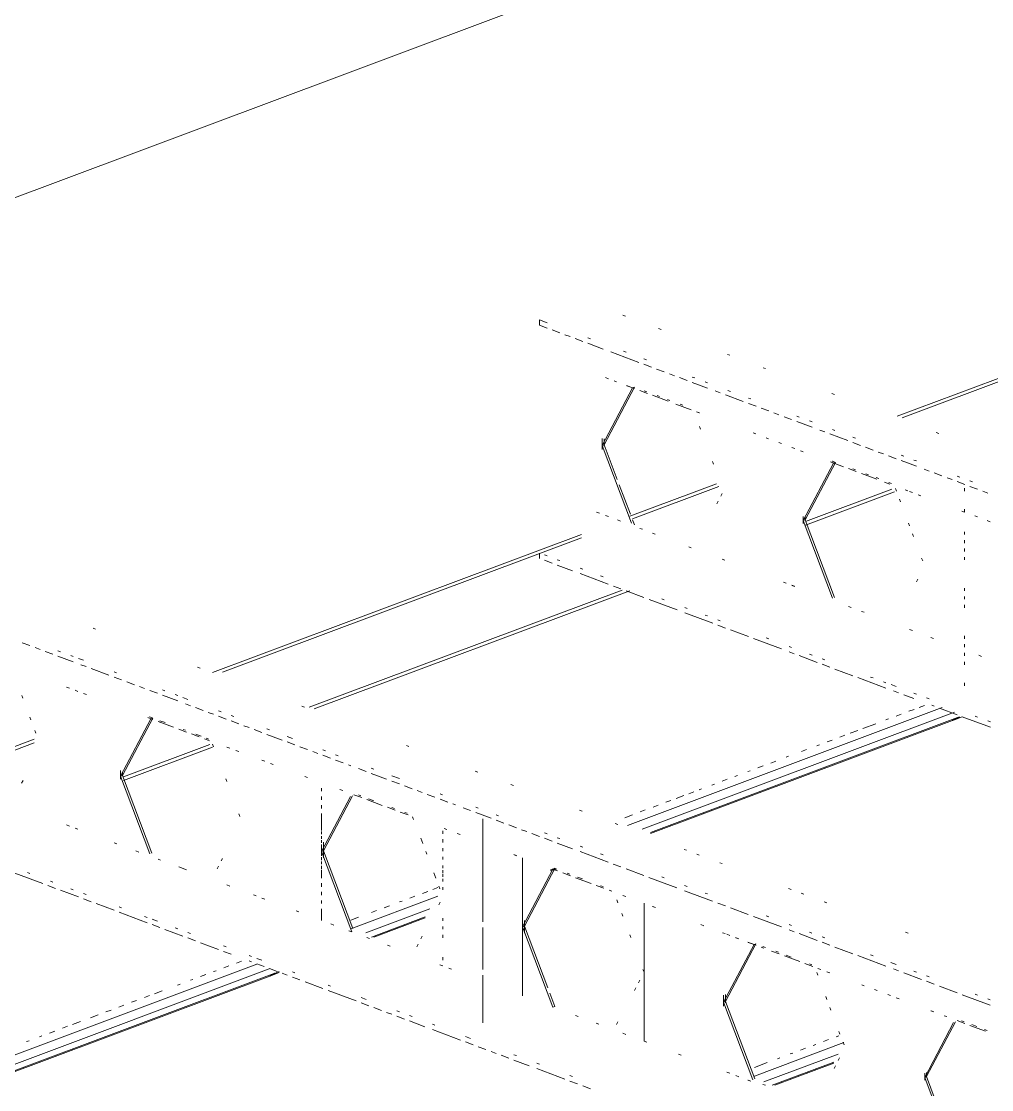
# Paper-space layout '03 3D Building and Roof' of a CAD drawing. Header units: millimetres. Extents: x 5 to 415, y 5 to 292.
# Drawn here: x 82.83 to 106.51, y 84.76 to 110.85 of the extents above; entities that cross this region are included whole.
import ezdxf

# ---------------------------------------------------------------- set-up
doc = ezdxf.new("R2010")
doc.units = ezdxf.units.MM
doc.layers.add('EXISTING', color=7, linetype='Continuous')
picture_1 = doc.add_image_def('image2.png', size_in_pixel=(1777, 905))

# ---------------------------------------------------------------- blocks, each defined once
blk = doc.blocks.new('SHEET_03')
at = {"layer": 'EXISTING', "color": 250, "lineweight": 9}
for p, q in [((144.555, 129.728), (26.235, 85.404)), ((104.206, 101.206), (113.213, 104.58)), ((104.33, 101.165), (113.213, 104.493)), ((97.577, 103.648), (97.514, 103.671)), ((95.477, 103.56), (95.664, 103.49)), ((95.477, 103.429), (95.477, 103.56)), ((95.664, 103.359), (95.477, 103.429)), ((98.447, 103.322), (98.385, 103.345)), ((95.975, 103.243), (95.788, 103.313)), ((96.224, 103.15), (96.099, 103.196)), ((96.534, 103.033), (96.348, 103.103)), ((96.659, 103.118), (96.721, 103.095)), ((97.032, 102.847), (96.659, 102.987)), ((97.902, 102.521), (97.218, 102.777)), ((97.529, 102.792), (97.592, 102.768)), ((98.027, 102.605), (98.089, 102.582)), ((100.126, 102.693), (100.064, 102.716)), ((98.213, 102.404), (98.027, 102.474)), ((98.524, 102.288), (98.338, 102.358)), ((100.996, 102.367), (100.934, 102.39)), ((97.159, 102.121), (97.085, 102.148)), ((97.297, 102.069), (97.36, 102.046)), ((98.773, 102.195), (98.649, 102.241)), ((99.084, 102.078), (98.897, 102.148)), ((99.208, 102.163), (99.27, 102.14)), ((99.581, 101.892), (99.208, 102.032)), ((99.519, 102.046), (99.581, 102.023)), ((97.011, 100.493), (97.751, 101.899)), ((97.796, 101.915), (97.055, 100.51)), ((97.751, 101.899), (97.603, 101.954)), ((97.611, 101.951), (97.8, 101.881)), ((97.796, 101.915), (97.751, 101.899)), ((97.926, 101.833), (98.114, 101.763)), ((98.096, 101.803), (98.033, 101.826)), ((99.892, 101.776), (99.768, 101.822)), ((100.079, 101.837), (100.141, 101.813)), ((102.675, 101.738), (102.613, 101.761)), ((98.24, 101.716), (98.618, 101.574)), ((98.411, 101.685), (98.348, 101.709)), ((98.662, 101.591), (98.599, 101.614)), ((98.806, 101.503), (99.184, 101.362)), ((98.977, 101.473), (98.914, 101.497)), ((100.452, 101.566), (100.016, 101.729)), ((100.576, 101.65), (100.638, 101.627)), ((100.763, 101.449), (100.576, 101.519)), ((99.381, 101.288), (99.307, 101.316)), ((99.31, 101.315), (99.373, 101.291)), ((101.073, 101.333), (100.887, 101.403)), ((101.322, 101.24), (101.198, 101.286)), ((101.633, 101.123), (101.447, 101.193)), ((101.757, 101.208), (101.82, 101.185)), ((102.13, 100.937), (101.757, 101.077)), ((102.068, 101.091), (102.13, 101.068)), ((99.381, 100.952), (99.405, 100.886)), ((100.694, 100.797), (100.757, 100.773)), ((102.441, 100.821), (102.317, 100.867)), ((103.001, 100.611), (102.566, 100.774)), ((102.628, 100.882), (102.69, 100.858)), ((105.225, 100.783), (105.162, 100.806)), ((97.011, 100.39), (97.011, 100.665)), ((97.011, 100.633), (97.011, 100.493)), ((97.011, 100.493), (97.055, 100.51)), ((97.011, 100.493), (97.011, 100.423)), ((97.727, 98.597), (97.011, 100.493)), ((97.055, 100.51), (97.055, 100.65)), ((97.055, 100.613), (97.055, 100.475)), ((97.055, 100.51), (97.376, 99.66)), ((101.008, 100.679), (101.071, 100.655)), ((101.323, 100.561), (101.386, 100.537)), ((103.125, 100.695), (103.188, 100.672)), ((103.312, 100.494), (103.125, 100.564)), ((103.623, 100.378), (103.436, 100.448)), ((101.709, 100.416), (101.64, 100.442)), ((101.917, 100.338), (101.848, 100.364)), ((103.871, 100.285), (103.747, 100.331)), ((104.182, 100.168), (103.996, 100.238)), ((104.307, 100.253), (104.369, 100.23)), ((99.702, 100.102), (99.726, 100.037)), ((101.917, 98.655), (102.658, 100.061)), ((102.703, 100.077), (101.962, 98.671)), ((102.581, 100.09), (102.896, 99.972)), ((102.658, 100.061), (102.584, 100.088)), ((102.688, 100.083), (102.625, 100.106)), ((102.629, 100.105), (102.703, 100.077)), ((102.703, 100.077), (102.658, 100.061)), ((104.68, 99.982), (104.307, 100.122)), ((104.618, 100.136), (104.68, 100.113)), ((103.021, 99.925), (103.21, 99.854)), ((103.192, 99.894), (103.129, 99.918)), ((103.336, 99.807), (103.713, 99.665)), ((103.506, 99.776), (103.443, 99.8)), ((103.758, 99.682), (103.695, 99.706)), ((104.991, 99.866), (104.866, 99.912)), ((105.302, 99.749), (105.115, 99.819)), ((105.55, 99.656), (105.426, 99.703)), ((105.675, 99.74), (105.737, 99.717)), ((97.425, 99.529), (97.697, 98.81)), ((97.683, 98.762), (99.795, 99.554)), ((97.745, 98.698), (99.857, 99.49)), ((101.969, 98.635), (104.081, 99.426)), ((103.902, 99.595), (104.028, 99.548)), ((104.072, 99.564), (104.009, 99.588)), ((104.164, 99.44), (104.189, 99.375)), ((104.405, 99.406), (104.468, 99.383)), ((105.861, 99.539), (105.675, 99.609)), ((105.852, 99.45), (105.852, 99.377)), ((105.986, 99.624), (106.048, 99.601)), ((106.172, 99.423), (105.986, 99.493)), ((99.94, 99.319), (99.906, 99.255)), ((101.969, 98.547), (104.143, 99.362)), ((104.263, 99.179), (104.288, 99.114)), ((104.584, 99.339), (104.51, 99.367)), ((104.72, 99.288), (104.783, 99.265)), ((106.421, 99.33), (106.296, 99.376)), ((99.839, 99.127), (99.805, 99.064)), ((105.852, 98.864), (105.783, 98.89)), ((105.852, 98.937), (105.852, 98.864)), ((96.872, 98.862), (96.941, 98.835)), ((97.085, 98.782), (97.159, 98.754)), ((97.381, 98.671), (97.455, 98.643)), ((97.746, 98.679), (97.796, 98.549)), ((101.917, 98.62), (101.917, 98.758)), ((101.917, 98.725), (101.917, 98.655)), ((101.917, 98.655), (101.962, 98.671)), ((101.917, 98.655), (101.917, 98.585)), ((102.633, 96.759), (101.917, 98.655)), ((101.962, 98.671), (101.962, 98.741)), ((101.962, 98.671), (102.678, 96.776)), ((106.104, 98.77), (106.167, 98.746)), ((106.477, 98.63), (106.408, 98.656)), ((106.418, 98.652), (106.481, 98.628)), ((97.989, 98.443), (97.926, 98.467)), ((104.485, 98.591), (104.51, 98.525)), ((105.852, 98.383), (105.852, 98.314)), ((87.495, 94.946), (96.503, 98.32)), ((87.744, 94.952), (96.503, 98.233)), ((98.303, 98.325), (98.24, 98.349)), ((104.584, 98.329), (104.609, 98.264)), ((105.852, 98.177), (105.852, 98.108)), ((95.477, 97.733), (95.477, 97.864)), ((99.184, 97.995), (99.121, 98.019)), ((105.852, 97.971), (105.852, 97.902)), ((95.602, 97.818), (95.664, 97.795)), ((95.788, 97.617), (95.602, 97.687)), ((95.913, 97.701), (95.975, 97.678)), ((100.002, 97.689), (99.939, 97.713)), ((104.806, 97.741), (104.831, 97.676)), ((105.852, 97.765), (105.852, 97.696)), ((96.286, 97.431), (95.913, 97.57)), ((96.472, 97.492), (96.534, 97.468)), ((97.156, 97.104), (96.472, 97.361)), ((96.97, 97.305), (97.032, 97.282)), ((97.467, 96.988), (97.281, 97.058)), ((101.431, 97.153), (101.501, 97.127)), ((101.7, 97.053), (101.637, 97.076)), ((101.64, 97.075), (101.709, 97.049)), ((104.712, 97.225), (104.678, 97.161)), ((89.856, 94.097), (97.497, 96.959)), ((89.98, 94.056), (97.683, 96.942)), ((98.027, 96.778), (97.592, 96.941)), ((105.852, 97.009), (105.852, 96.94)), ((105.852, 96.803), (105.852, 96.734)), ((98.835, 96.476), (98.151, 96.732)), ((98.462, 96.746), (98.524, 96.723)), ((99.022, 96.537), (99.084, 96.513)), ((103.084, 96.534), (103.021, 96.558)), ((105.852, 96.597), (105.852, 96.528)), ((99.706, 96.149), (99.022, 96.406)), ((99.519, 96.35), (99.581, 96.327)), ((103.399, 96.416), (103.336, 96.44)), ((84.643, 96.008), (84.58, 96.031)), ((99.83, 96.234), (99.892, 96.211)), ((100.016, 96.033), (99.83, 96.103)), ((100.576, 95.823), (100.141, 95.986)), ((101.384, 95.521), (100.7, 95.777)), ((101.011, 95.791), (101.073, 95.768)), ((104.51, 96), (104.584, 95.972)), ((105.097, 95.78), (105.034, 95.804)), ((105.852, 95.841), (105.852, 95.772)), ((83.041, 95.603), (82.854, 95.673)), ((83.289, 95.509), (83.165, 95.556)), ((101.571, 95.582), (101.633, 95.558)), ((105.852, 95.635), (105.852, 95.566)), ((83.6, 95.393), (83.414, 95.463)), ((83.725, 95.478), (83.787, 95.454)), ((84.098, 95.207), (83.725, 95.346)), ((84.036, 95.361), (84.098, 95.338)), ((84.222, 95.291), (84.346, 95.245)), ((101.695, 95.404), (101.571, 95.451)), ((102.255, 95.194), (101.82, 95.358)), ((102.068, 95.395), (102.13, 95.372)), ((102.379, 95.279), (102.441, 95.256)), ((105.852, 95.424), (105.852, 95.351)), ((106.199, 95.367), (106.269, 95.341)), ((84.409, 95.09), (84.284, 95.137)), ((84.968, 94.881), (84.533, 95.044)), ((87.192, 95.053), (87.13, 95.076)), ((102.566, 95.078), (102.379, 95.148)), ((103.125, 94.868), (102.69, 95.031)), ((105.852, 95.204), (105.852, 95.131)), ((85.093, 94.965), (85.155, 94.942)), ((85.279, 94.764), (85.093, 94.834)), ((85.59, 94.648), (85.403, 94.718)), ((103.934, 94.566), (103.25, 94.822)), ((103.561, 94.836), (103.623, 94.813)), ((103.871, 94.72), (103.934, 94.697)), ((84.003, 94.564), (83.933, 94.59)), ((84.211, 94.486), (84.142, 94.512)), ((85.839, 94.554), (85.714, 94.601)), ((86.15, 94.438), (85.963, 94.508)), ((86.274, 94.523), (86.336, 94.499)), ((104.058, 94.65), (104.182, 94.604)), ((104.245, 94.449), (104.12, 94.496)), ((105.852, 94.691), (105.852, 94.618)), ((82.839, 94.382), (82.864, 94.317)), ((84.419, 94.407), (84.35, 94.433)), ((86.647, 94.252), (86.274, 94.391)), ((86.585, 94.406), (86.647, 94.383)), ((86.771, 94.336), (86.896, 94.29)), ((104.618, 94.309), (104.369, 94.403)), ((104.618, 94.44), (104.68, 94.417)), ((104.928, 94.324), (104.991, 94.301)), ((86.958, 94.135), (86.834, 94.182)), ((87.269, 94.019), (87.082, 94.089)), ((87.518, 93.926), (87.393, 93.972)), ((87.642, 94.01), (87.704, 93.987)), ((89.741, 94.098), (89.679, 94.121)), ((97.624, 91.212), (105.309, 94.091)), ((105.607, 93.974), (97.984, 91.119)), ((104.185, 93.882), (104.309, 93.929)), ((104.497, 93.999), (104.622, 94.046)), ((104.747, 94.093), (104.872, 94.14)), ((105.115, 94.123), (105.053, 94.146)), ((105.675, 93.913), (105.239, 94.076)), ((83.037, 93.859), (83.062, 93.794)), ((85.253, 92.412), (85.993, 93.818)), ((86.038, 93.835), (85.297, 92.429)), ((85.916, 93.847), (86.042, 93.8)), ((85.993, 93.818), (85.919, 93.846)), ((86.024, 93.84), (85.961, 93.863)), ((85.964, 93.862), (86.038, 93.835)), ((86.038, 93.835), (85.993, 93.818)), ((86.168, 93.753), (86.545, 93.611)), ((86.338, 93.722), (86.212, 93.769)), ((87.828, 93.809), (87.642, 93.879)), ((87.953, 93.894), (88.015, 93.87)), ((88.139, 93.693), (87.953, 93.763)), ((98.186, 91.037), (105.684, 93.846)), ((98.186, 91.012), (105.559, 93.774)), ((103.372, 93.578), (103.685, 93.695)), ((103.935, 93.789), (103.997, 93.812)), ((105.684, 93.846), (105.559, 93.774)), ((105.604, 93.791), (105.729, 93.863)), ((105.604, 93.791), (105.791, 93.861)), ((106.483, 93.611), (105.799, 93.867)), ((106.11, 93.881), (106.172, 93.858)), ((106.421, 93.765), (106.483, 93.742)), ((83.16, 93.532), (83.185, 93.467)), ((86.671, 93.564), (86.86, 93.493)), ((86.841, 93.534), (86.778, 93.557)), ((86.986, 93.446), (87.174, 93.375)), ((87.219, 93.392), (87.093, 93.439)), ((88.388, 93.6), (88.264, 93.646)), ((88.699, 93.483), (88.512, 93.553)), ((88.823, 93.568), (88.885, 93.544)), ((89.196, 93.297), (88.823, 93.436)), ((102.81, 93.367), (102.935, 93.414)), ((103.06, 93.461), (103.247, 93.531)), ((80.973, 92.503), (83.147, 93.317)), ((81.097, 92.462), (83.147, 93.23)), ((85.321, 92.398), (87.433, 93.189)), ((87.3, 93.328), (87.426, 93.281)), ((87.408, 93.321), (87.345, 93.345)), ((87.499, 93.198), (87.524, 93.132)), ((89.321, 93.381), (89.445, 93.335)), ((89.507, 93.18), (89.321, 93.25)), ((92.29, 93.143), (92.228, 93.166)), ((102.248, 93.157), (102.31, 93.18)), ((102.498, 93.25), (102.622, 93.297)), ((85.321, 92.311), (87.495, 93.125)), ((87.919, 93.096), (87.845, 93.124)), ((88.141, 93.013), (88.067, 93.041)), ((89.818, 93.064), (89.632, 93.134)), ((90.067, 92.971), (89.942, 93.017)), ((90.191, 93.055), (90.253, 93.032)), ((90.378, 92.854), (90.191, 92.924)), ((90.502, 92.939), (90.564, 92.915)), ((101.498, 92.876), (101.56, 92.899)), ((101.873, 93.016), (101.998, 93.063)), ((88.771, 92.777), (88.701, 92.803)), ((88.979, 92.699), (88.91, 92.725)), ((90.689, 92.738), (90.502, 92.808)), ((90.875, 92.668), (90.813, 92.691)), ((100.81, 92.618), (100.935, 92.665)), ((101.123, 92.736), (101.248, 92.782)), ((85.253, 92.552), (85.253, 92.412)), ((85.253, 92.378), (85.253, 92.446)), ((85.253, 92.412), (85.297, 92.429)), ((85.253, 92.412), (85.253, 92.342)), ((85.969, 90.516), (85.253, 92.412)), ((85.297, 92.429), (85.297, 92.499)), ((85.297, 92.429), (86.013, 90.533)), ((89.754, 92.409), (89.817, 92.386)), ((91.248, 92.528), (91.062, 92.598)), ((91.373, 92.613), (91.435, 92.589)), ((91.746, 92.342), (91.373, 92.481)), ((91.87, 92.426), (92.057, 92.356)), ((93.969, 92.514), (93.907, 92.537)), ((100.248, 92.408), (100.311, 92.431)), ((100.561, 92.525), (100.623, 92.548)), ((82.871, 92.31), (82.837, 92.246)), ((87.82, 92.348), (87.845, 92.283)), ((90.16, 92.051), (90.16, 92.12)), ((90.16, 92.117), (90.16, 92.047)), ((92.057, 92.225), (91.87, 92.295)), ((92.367, 92.109), (92.181, 92.179)), ((94.84, 92.188), (94.777, 92.211)), ((99.373, 92.08), (99.436, 92.104)), ((99.686, 92.197), (99.748, 92.221)), ((99.936, 92.291), (100.061, 92.338)), ((90.16, 90.574), (90.867, 91.916)), ((90.16, 91.845), (90.16, 91.914)), ((90.16, 91.906), (90.16, 91.836)), ((90.911, 91.932), (90.204, 90.59)), ((90.678, 92.063), (90.604, 92.091)), ((90.949, 91.962), (91.138, 91.891)), ((91.119, 91.931), (91.056, 91.955)), ((91.263, 91.844), (91.641, 91.702)), ((91.434, 91.813), (91.308, 91.86)), ((92.616, 92.016), (92.492, 92.062)), ((92.927, 91.899), (92.74, 91.969)), ((93.051, 91.984), (93.114, 91.96)), ((93.238, 91.783), (93.051, 91.853)), ((98.811, 91.869), (98.998, 91.94)), ((99.123, 91.987), (99.248, 92.033)), ((90.16, 91.639), (90.16, 91.708)), ((90.16, 91.696), (90.16, 91.626)), ((91.767, 91.655), (91.955, 91.584)), ((91.937, 91.625), (91.874, 91.648)), ((93.424, 91.713), (93.362, 91.736)), ((93.797, 91.573), (93.611, 91.643)), ((93.922, 91.658), (93.984, 91.634)), ((96.518, 91.559), (96.456, 91.582)), ((97.936, 91.542), (98.061, 91.589)), ((98.249, 91.659), (98.374, 91.706)), ((98.561, 91.776), (98.686, 91.823)), ((88.141, 91.498), (88.166, 91.433)), ((90.16, 91.089), (90.16, 91.501)), ((90.16, 91.486), (90.16, 91.416)), ((92.081, 91.537), (92.27, 91.467)), ((92.251, 91.507), (92.189, 91.53)), ((92.382, 91.425), (92.406, 91.359)), ((94.295, 91.387), (93.922, 91.527)), ((94.094, 91.369), (94.094, 90.783)), ((94.419, 91.471), (94.481, 91.448)), ((94.606, 91.27), (94.419, 91.34)), ((97.561, 91.401), (97.749, 91.472)), ((83.933, 91.223), (84.003, 91.197)), ((84.142, 91.145), (84.211, 91.119)), ((90.16, 91.275), (90.16, 91.205)), ((90.16, 91.065), (90.16, 90.995)), ((93.122, 91.079), (93.122, 91.01)), ((93.122, 91.007), (93.122, 91.077)), ((93.151, 91.137), (93.214, 91.113)), ((94.917, 91.154), (94.73, 91.224)), ((95.165, 91.061), (95.041, 91.107)), ((97.389, 91.233), (97.327, 91.256)), ((90.16, 90.883), (90.16, 90.952)), ((90.16, 90.854), (90.16, 90.784)), ((90.204, 90.59), (90.204, 90.801)), ((92.579, 90.902), (92.628, 90.771)), ((93.122, 90.873), (93.122, 90.804)), ((93.122, 90.797), (93.122, 90.867)), ((93.539, 90.991), (93.469, 91.017)), ((95.476, 90.944), (95.29, 91.014)), ((95.601, 91.029), (95.663, 91.005)), ((95.787, 90.828), (95.601, 90.898)), ((95.912, 90.912), (95.974, 90.889)), ((85.161, 90.763), (85.098, 90.786)), ((85.623, 90.59), (85.697, 90.562)), ((90.16, 90.471), (90.16, 90.746)), ((90.16, 90.644), (90.16, 90.574)), ((90.16, 90.574), (90.204, 90.59)), ((90.9, 88.613), (90.16, 90.574)), ((90.204, 90.762), (90.204, 90.419)), ((90.204, 90.45), (90.204, 90.59)), ((90.204, 90.59), (90.92, 88.695)), ((92.702, 90.575), (92.727, 90.51)), ((93.122, 90.586), (93.122, 90.656)), ((94.094, 90.783), (94.094, 88.859)), ((96.285, 90.641), (95.912, 90.781)), ((96.471, 90.703), (96.533, 90.679)), ((97.155, 90.315), (96.471, 90.572)), ((99.068, 90.604), (99.006, 90.627)), ((86.231, 90.362), (86.168, 90.386)), ((87.744, 90.407), (87.71, 90.344)), ((90.16, 90.434), (90.16, 90.363)), ((90.16, 90.265), (90.16, 90.333)), ((93.122, 90.376), (93.122, 90.446)), ((94.849, 90.5), (94.912, 90.477)), ((94.928, 90.471), (94.858, 90.497)), ((95.066, 87.052), (95.066, 90.419)), ((95.066, 90.419), (95.066, 88.736)), ((96.969, 90.516), (97.031, 90.493)), ((99.379, 90.487), (99.316, 90.511)), ((99.938, 90.278), (99.876, 90.301)), ((83.352, 89.79), (82.668, 90.046)), ((82.979, 90.061), (83.041, 90.038)), ((86.86, 90.127), (86.671, 90.197)), ((87.643, 90.216), (87.609, 90.152)), ((90.16, 90.223), (90.16, 90.153)), ((90.16, 89.921), (90.16, 90.127)), ((90.16, 90.013), (90.16, 89.943)), ((92.9, 90.052), (92.949, 89.922)), ((93.122, 90.165), (93.122, 90.236)), ((93.122, 90.117), (93.122, 90.048)), ((93.122, 89.955), (93.122, 90.025)), ((95.066, 88.736), (95.807, 90.142)), ((95.851, 90.158), (95.111, 88.752)), ((95.749, 90.125), (95.812, 90.148)), ((95.749, 90.099), (95.874, 90.146)), ((95.793, 90.147), (95.919, 90.1)), ((95.851, 90.158), (95.807, 90.142)), ((95.9, 90.14), (95.837, 90.164)), ((96.044, 90.053), (96.233, 89.982)), ((96.215, 90.022), (96.152, 90.046)), ((97.466, 90.199), (97.279, 90.269)), ((98.026, 89.989), (97.59, 90.152)), ((83.538, 89.851), (83.6, 89.828)), ((87.845, 89.757), (87.919, 89.73)), ((90.16, 89.802), (90.16, 89.732)), ((90.16, 89.715), (90.16, 89.784)), ((93.122, 89.911), (93.122, 89.842)), ((96.359, 89.935), (96.736, 89.793)), ((96.529, 89.904), (96.403, 89.951)), ((98.834, 89.686), (98.15, 89.943)), ((98.461, 89.957), (98.523, 89.934)), ((83.663, 89.674), (83.476, 89.744)), ((84.222, 89.464), (83.787, 89.627)), ((84.036, 89.665), (84.098, 89.642)), ((84.346, 89.549), (84.409, 89.525)), ((88.493, 89.515), (88.562, 89.489)), ((90.16, 89.592), (90.16, 89.522)), ((90.16, 89.509), (90.16, 89.578)), ((92.625, 89.552), (92.75, 89.599)), ((92.875, 89.646), (93, 89.693)), ((93.023, 89.725), (93.048, 89.66)), ((93.122, 89.704), (93.122, 89.636)), ((96.862, 89.746), (97.051, 89.676)), ((97.033, 89.716), (96.97, 89.739)), ((97.177, 89.628), (97.24, 89.605)), ((97.585, 89.476), (97.511, 89.503)), ((99.02, 89.748), (99.083, 89.724)), ((99.704, 89.36), (99.02, 89.617)), ((99.518, 89.561), (99.58, 89.538)), ((101.617, 89.649), (101.555, 89.672)), ((101.928, 89.532), (101.866, 89.556)), ((84.533, 89.348), (84.346, 89.418)), ((85.093, 89.138), (84.657, 89.301)), ((88.701, 89.437), (88.771, 89.411)), ((90.16, 89.381), (90.16, 89.311)), ((90.16, 89.303), (90.16, 89.371)), ((90.876, 88.684), (93, 89.48)), ((91.688, 89.201), (91.813, 89.248)), ((92.063, 89.342), (92.125, 89.365)), ((92.313, 89.435), (92.438, 89.482)), ((93.055, 89.336), (93.021, 89.272)), ((97.362, 89.391), (97.387, 89.325)), ((98.029, 89.309), (98.029, 85.942)), ((98.029, 87.626), (98.029, 89.309)), ((98.307, 89.205), (98.237, 89.231)), ((100.015, 89.244), (99.829, 89.314)), ((102.488, 89.323), (102.425, 89.346)), ((85.217, 89.223), (85.279, 89.199)), ((85.901, 88.835), (85.217, 89.091)), ((85.839, 88.99), (85.901, 88.966)), ((89.535, 89.125), (89.604, 89.099)), ((90.16, 89.171), (90.16, 88.89)), ((90.16, 89.097), (90.16, 89.165)), ((90.876, 88.897), (91.063, 88.967)), ((92.798, 89.176), (91.236, 88.591)), ((91.376, 89.084), (91.501, 89.131)), ((91.376, 88.486), (92.688, 88.978)), ((97.486, 89.064), (97.511, 88.998)), ((98.246, 89.228), (98.309, 89.204)), ((100.575, 89.034), (100.14, 89.197)), ((101.383, 88.731), (100.699, 88.988)), ((101.01, 89.002), (101.072, 88.979)), ((86.025, 88.92), (86.15, 88.873)), ((86.212, 88.719), (86.025, 88.789)), ((86.585, 88.71), (86.647, 88.687)), ((90.16, 88.89), (90.16, 88.959)), ((90.382, 88.807), (90.456, 88.779)), ((91.438, 88.484), (92.688, 88.952)), ((93.122, 88.949), (93.122, 88.88)), ((93.122, 88.743), (93.122, 88.674)), ((94.094, 88.722), (94.094, 87.691)), ((95.066, 88.736), (95.111, 88.752)), ((95.066, 88.736), (95.066, 87.052)), ((95.807, 86.775), (95.066, 88.736)), ((95.111, 88.752), (95.111, 88.893)), ((95.111, 88.855), (95.111, 88.581)), ((95.111, 88.612), (95.111, 88.752)), ((95.111, 88.752), (95.679, 87.249)), ((99.487, 88.763), (99.418, 88.789)), ((101.57, 88.793), (101.632, 88.769)), ((86.771, 88.509), (86.336, 88.672)), ((86.896, 88.594), (86.958, 88.57)), ((87.082, 88.393), (86.896, 88.463)), ((90.826, 88.641), (90.9, 88.613)), ((91.326, 88.453), (91.263, 88.477)), ((92.617, 88.505), (92.584, 88.442)), ((93.122, 88.536), (93.122, 88.468)), ((97.683, 88.541), (97.708, 88.476)), ((99.945, 88.592), (100.008, 88.568)), ((100.121, 88.525), (100.047, 88.553)), ((100.259, 88.474), (100.322, 88.45)), ((100.344, 88.442), (100.27, 88.47)), ((101.694, 88.615), (101.57, 88.662)), ((102.254, 88.405), (101.818, 88.568)), ((102.067, 88.606), (102.129, 88.583)), ((102.378, 88.49), (102.44, 88.467)), ((104.477, 88.577), (104.415, 88.601)), ((87.642, 88.183), (87.207, 88.346)), ((87.766, 88.268), (87.828, 88.244)), ((91.83, 88.265), (91.767, 88.288)), ((92.516, 88.314), (92.483, 88.25)), ((99.973, 86.898), (100.714, 88.303)), ((100.758, 88.32), (100.018, 86.914)), ((100.714, 88.303), (100.566, 88.359)), ((100.574, 88.356), (100.763, 88.285)), ((100.758, 88.32), (100.714, 88.303)), ((100.888, 88.238), (100.951, 88.215)), ((100.996, 88.231), (100.933, 88.255)), ((102.565, 88.289), (102.378, 88.359)), ((103.124, 88.079), (102.689, 88.242)), ((87.953, 88.067), (87.766, 88.136)), ((88.388, 88.035), (88.45, 88.011)), ((88.575, 87.965), (88.699, 87.918)), ((93.122, 87.921), (93.122, 87.991)), ((101.14, 88.144), (101.329, 88.073)), ((101.31, 88.113), (101.247, 88.137)), ((101.455, 88.026), (101.832, 87.885)), ((101.625, 87.996), (101.499, 88.043)), ((103.932, 87.776), (103.249, 88.033)), ((103.559, 88.047), (103.622, 88.024)), ((81.022, 84.993), (88.582, 87.825)), ((88.88, 87.708), (81.319, 84.876)), ((87.52, 87.64), (87.582, 87.663)), ((87.77, 87.733), (87.895, 87.78)), ((88.082, 87.85), (88.207, 87.897)), ((88.45, 87.88), (88.388, 87.904)), ((88.761, 87.764), (88.575, 87.834)), ((89.072, 87.647), (88.885, 87.717)), ((93.048, 87.808), (93.122, 87.781)), ((93.261, 87.729), (93.33, 87.703)), ((98.004, 87.691), (98.029, 87.626)), ((101.958, 87.837), (102.147, 87.767)), ((102.128, 87.807), (102.065, 87.831)), ((102.343, 87.693), (102.269, 87.721)), ((104.057, 87.861), (104.181, 87.814)), ((104.243, 87.66), (104.119, 87.707)), ((81.459, 84.771), (89.019, 87.603)), ((81.521, 84.769), (88.894, 87.531)), ((86.957, 87.429), (87.02, 87.452)), ((87.207, 87.523), (87.332, 87.569)), ((89.019, 87.603), (88.894, 87.531)), ((88.939, 87.548), (89.064, 87.62)), ((88.939, 87.548), (89.126, 87.618)), ((89.064, 87.62), (89.126, 87.643)), ((89.321, 87.554), (89.196, 87.601)), ((89.445, 87.639), (89.507, 87.615)), ((89.632, 87.438), (89.445, 87.508)), ((94.094, 87.554), (94.094, 87.416)), ((94.094, 87.416), (94.094, 86.391)), ((97.928, 87.434), (97.894, 87.37)), ((98.029, 85.942), (98.029, 87.626)), ((102.245, 87.618), (102.269, 87.552)), ((102.566, 87.61), (102.491, 87.638)), ((104.803, 87.45), (104.368, 87.613)), ((104.616, 87.651), (104.679, 87.628)), ((104.927, 87.535), (104.989, 87.512)), ((105.114, 87.334), (104.927, 87.404)), ((86.083, 87.101), (86.27, 87.172)), ((86.645, 87.312), (86.707, 87.335)), ((90.191, 87.228), (89.756, 87.391)), ((90.316, 87.313), (90.378, 87.289)), ((90.999, 86.925), (90.316, 87.182)), ((97.827, 87.242), (97.793, 87.179)), ((103.342, 87.319), (103.405, 87.295)), ((103.656, 87.201), (103.719, 87.178)), ((105.673, 87.124), (105.238, 87.287)), ((85.52, 86.891), (85.645, 86.937)), ((85.833, 87.008), (85.958, 87.055)), ((91.124, 87.01), (91.248, 86.963)), ((95.728, 87.118), (95.851, 86.791)), ((99.973, 86.794), (99.973, 87.069)), ((99.973, 87.038), (99.973, 86.898)), ((99.973, 86.898), (100.018, 86.914)), ((99.973, 86.898), (99.973, 86.827)), ((100.689, 85.002), (99.973, 86.898)), ((100.018, 87.086), (100.018, 86.88)), ((100.018, 86.914), (100.018, 87.054)), ((100.018, 86.914), (100.734, 85.019)), ((102.467, 87.03), (102.491, 86.964)), ((104.047, 87.055), (103.977, 87.081)), ((104.255, 86.977), (104.186, 87.003)), ((106.482, 86.821), (105.798, 87.078)), ((106.109, 87.092), (106.171, 87.069)), ((106.42, 86.976), (106.482, 86.953)), ((84.895, 86.657), (85.02, 86.703)), ((85.208, 86.774), (85.333, 86.82)), ((91.31, 86.809), (91.124, 86.879)), ((91.621, 86.692), (91.435, 86.762)), ((91.87, 86.599), (91.746, 86.646)), ((91.994, 86.684), (92.057, 86.66)), ((95.851, 86.791), (95.807, 86.775)), ((102.566, 86.768), (102.59, 86.703)), ((105.102, 86.66), (105.028, 86.687)), ((105.04, 86.683), (105.103, 86.659)), ((84.083, 86.352), (84.271, 86.423)), ((84.521, 86.516), (84.708, 86.586)), ((92.181, 86.483), (91.994, 86.553)), ((92.305, 86.567), (92.367, 86.544)), ((92.678, 86.296), (92.305, 86.436)), ((96.422, 86.545), (96.359, 86.568)), ((96.925, 86.356), (96.862, 86.38)), ((97.389, 86.412), (97.356, 86.348)), ((104.88, 85.059), (105.587, 86.401)), ((105.632, 86.418), (104.925, 85.076)), ((105.355, 86.565), (105.418, 86.541)), ((105.669, 86.447), (105.858, 86.376)), ((105.84, 86.417), (105.777, 86.44)), ((83.521, 86.142), (83.646, 86.188)), ((83.833, 86.259), (83.958, 86.306)), ((92.865, 86.358), (92.927, 86.334)), ((93.549, 85.97), (92.865, 86.227)), ((97.511, 86.137), (97.585, 86.109)), ((102.788, 86.18), (102.812, 86.115)), ((105.984, 86.329), (106.361, 86.188)), ((106.154, 86.299), (106.028, 86.346)), ((106.406, 86.205), (106.343, 86.228)), ((82.958, 85.931), (83.021, 85.954)), ((83.271, 86.048), (83.333, 86.071)), ((93.673, 86.055), (93.797, 86.008)), ((93.86, 85.854), (93.673, 85.924)), ((98.029, 85.942), (98.098, 85.916)), ((100.722, 85.089), (102.909, 85.909)), ((102.159, 85.84), (102.221, 85.864)), ((102.409, 85.934), (102.534, 85.981)), ((102.721, 86.051), (102.784, 86.074)), ((102.887, 85.918), (102.911, 85.853)), ((94.171, 85.737), (93.984, 85.807)), ((94.419, 85.644), (94.295, 85.691)), ((94.73, 85.528), (94.544, 85.598)), ((94.855, 85.612), (94.917, 85.589)), ((98.938, 85.602), (98.875, 85.625)), ((102.769, 85.628), (100.957, 84.949)), ((101.597, 85.63), (101.659, 85.653)), ((101.847, 85.723), (101.971, 85.77)), ((95.228, 85.341), (94.855, 85.481)), ((95.414, 85.403), (95.476, 85.379)), ((100.722, 85.302), (101.034, 85.419)), ((101.159, 84.868), (102.659, 85.43)), ((101.222, 84.866), (102.659, 85.404)), ((101.284, 85.513), (101.347, 85.536)), ((102.7, 85.34), (102.667, 85.276)), ((102.801, 85.532), (102.768, 85.468)), ((96.098, 85.015), (95.414, 85.272)), ((96.222, 85.1), (96.285, 85.077)), ((100.047, 85.186), (100.121, 85.159)), ((100.27, 85.103), (100.344, 85.075)), ((104.88, 85.025), (104.88, 85.162)), ((104.88, 85.13), (104.88, 85.059)), ((104.88, 85.059), (104.925, 85.076)), ((104.88, 85.059), (104.88, 84.989)), ((105.571, 83.229), (104.88, 85.059)), ((104.925, 85.179), (104.925, 85.11)), ((104.925, 85.076), (104.925, 85.146)), ((104.925, 85.076), (105.221, 84.292)), ((96.409, 84.899), (96.222, 84.969)), ((96.72, 84.782), (96.533, 84.852)), ((100.566, 84.992), (100.64, 84.964)), ((100.637, 84.966), (100.574, 84.989)), ((100.933, 84.888), (100.996, 84.864))]:
    blk.add_line(p, q, dxfattribs=at)
image = blk.add_image(picture_1, insert=(25.75, 34), size_in_units=(188.499, 96))

psp = doc.layouts.new('03 3D Building and Roof')

# ---------------------------------------------------------------- block references
psp.add_blockref('SHEET_03', (0, 0))

doc.saveas('drawing.dxf')
